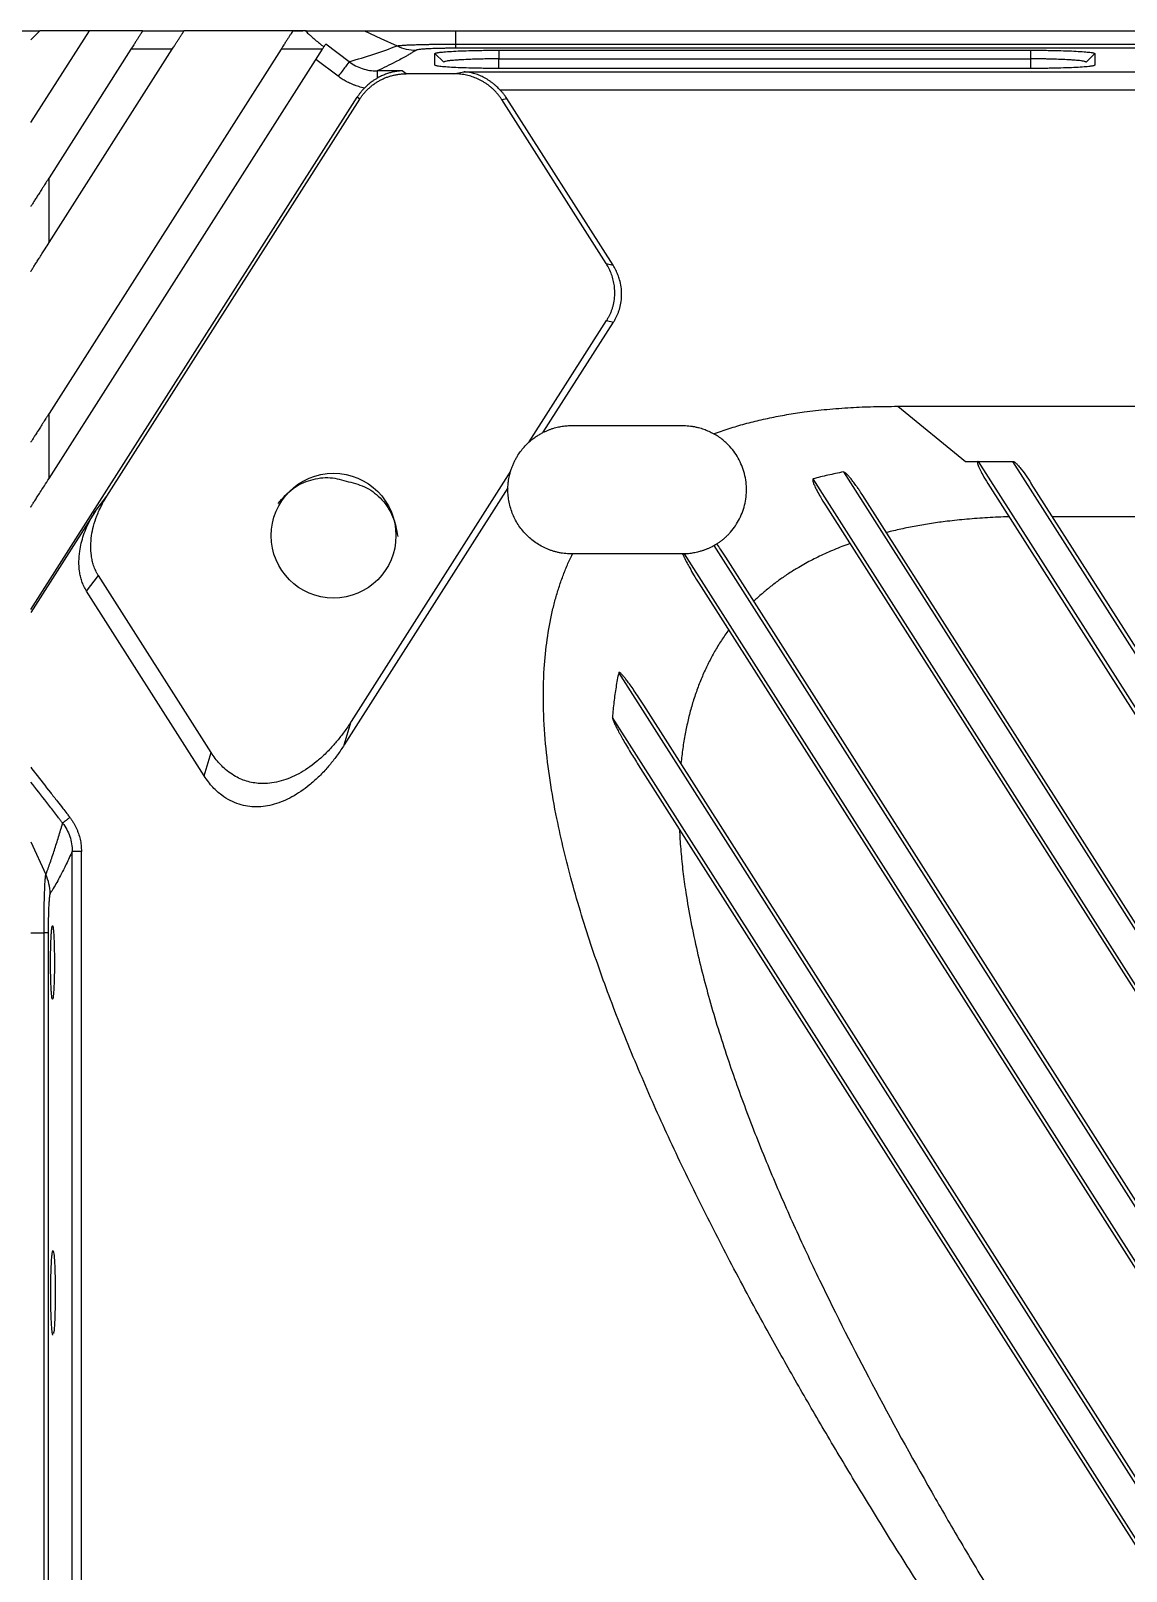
# Model space of a CAD drawing. Header units: millimetres. Extents: x 620 to 19791, y 2539 to 6969.
# Drawn here: x 17627 to 17686.6, y 5402.7 to 5486.6 of the extents above; entities that cross this region are included whole.
import ezdxf

# ---------------------------------------------------------------- set-up
doc = ezdxf.new("R2010")
doc.units = ezdxf.units.MM

# ---------------------------------------------------------------- blocks, each defined once
blk = doc.blocks.new('tgd')
at = {"color": 7, "linetype": 'Continuous', "lineweight": 25}
for p, q in [((18291.978, 5051.606), (18292.978, 5051.606)), ((18292.478, 5046.606), (18295.678, 5051.606)), ((18292.978, 5051.606), (18292.478, 5051.106)), ((18295.678, 5051.606), (18292.978, 5051.606)), ((18298.576, 5051.606), (18295.678, 5051.606)), ((18298.576, 5051.606), (18300.828, 5051.606)), ((18306.757, 5051.606), (18300.828, 5051.606)), ((18306.757, 5051.606), (18307.303, 5051.606)), ((18307.478, 5051.606), (18306.757, 5051.606)), ((18315.619, 5051.606), (18315.619, 5050.881)), ((18315.619, 5051.606), (18359.185, 5051.606)), ((18309.828, 5049.922), (18308.552, 5050.887)), ((18315.619, 5050.881), (18359.185, 5050.881)), ((18297.939, 5050.606), (18293.478, 5043.604)), ((18293.478, 5040.068), (18300.191, 5050.606)), ((18306.12, 5050.606), (18293.478, 5030.762)), ((18293.478, 5027.226), (18308.373, 5050.606)), ((18300.191, 5050.606), (18297.939, 5050.606)), ((18308.373, 5050.606), (18306.12, 5050.606)), ((18309.23, 5049.129), (18308.016, 5050.046)), ((18314.504, 5049.737), (18314.504, 5050.366)), ((18314.978, 5049.892), (18314.504, 5050.366)), ((18359.185, 5050.656), (18315.619, 5050.656)), ((18317.978, 5050.548), (18346.978, 5050.548)), ((18317.978, 5050.548), (18317.978, 5050.074)), ((18317.978, 5050.074), (18346.978, 5050.074)), ((18346.978, 5050.074), (18346.978, 5050.548)), ((18350.452, 5050.366), (18349.978, 5049.892)), ((18350.452, 5050.366), (18350.452, 5049.737)), ((18312.723, 5049.421), (18311.346, 5049.421)), ((18312.93, 5049.267), (18312.723, 5049.421)), ((18315.52, 5049.267), (18312.93, 5049.267)), ((18315.52, 5049.267), (18316.074, 5049.369)), ((18316.074, 5049.369), (18418.882, 5049.369)), ((18346.978, 5049.555), (18317.978, 5049.555)), ((18416.891, 5048.37), (18318.065, 5048.37)), ((18292.478, 5020.073), (18310.261, 5047.987)), ((18296.629, 5026.263), (18310.402, 5047.882)), ((18310.402, 5047.882), (18310.261, 5047.987)), ((18318.14, 5047.86), (18318.424, 5047.913)), ((18323.832, 5038.925), (18318.14, 5047.86)), ((18324.207, 5038.836), (18318.424, 5047.913)), ((18293.478, 5040.068), (18293.478, 5043.604)), ((18323.832, 5038.925), (18324.207, 5038.836)), ((18319.644, 5029.214), (18323.859, 5035.831)), ((18320.406, 5029.733), (18324.234, 5035.742)), ((18323.859, 5035.831), (18324.234, 5035.742)), ((18293.478, 5027.226), (18293.478, 5030.762)), ((18339.715, 5031.151), (18413.646, 5031.151)), ((18339.715, 5031.151), (18343.406, 5028.15)), ((18321.978, 5030.106), (18327.978, 5030.106)), ((18343.406, 5028.15), (18343.864, 5028.15)), ((18343.864, 5028.15), (18344.104, 5028.149)), ((18344.104, 5028.149), (18345.998, 5028.15)), ((18344.104, 5028.149), (18439.269, 4878.766)), ((18439.269, 4881.744), (18345.998, 5028.15)), ((18318.628, 5027.619), (18309.941, 5013.983)), ((18336.76, 5027.575), (18439.269, 4866.668)), ((18318.479, 5026.709), (18309.564, 5012.713)), ((18439.269, 4863.69), (18335.104, 5027.196)), ((18344.627, 5026.95), (18439.1, 4878.658)), ((18439.437, 4881.851), (18346.998, 5026.951)), ((18295.985, 5025.414), (18296.629, 5026.263)), ((18335.778, 5025.765), (18439.1, 4863.583)), ((18439.437, 4866.776), (18337.815, 5026.29)), ((18295.985, 5025.414), (18292.478, 5019.91)), ((18348.145, 5025.151), (18355.378, 5025.151)), ((18439.269, 4848.615), (18328.104, 5023.108)), ((18439.269, 4851.593), (18329.71, 5023.565)), ((18439.437, 4851.7), (18330.346, 5022.939)), ((18295.517, 5021.089), (18296.162, 5021.938)), ((18302.308, 5012.291), (18296.162, 5021.938)), ((18328.885, 5021.51), (18439.1, 4848.508)), ((18301.931, 5011.021), (18295.517, 5021.089)), ((18439.269, 4836.517), (18324.516, 5016.643)), ((18439.437, 4836.625), (18325.881, 5014.872)), ((18309.564, 5012.713), (18309.941, 5013.983)), ((18439.269, 4833.54), (18324.171, 5014.206)), ((18301.931, 5011.021), (18302.308, 5012.291)), ((18325.582, 5011.62), (18439.1, 4833.432)), ((18292.478, 5007.416), (18293.301, 5005.646)), ((18294.74, 4954.058), (18294.74, 5006.905)), ((18295.239, 4953.907), (18295.239, 5006.905)), ((18292.478, 5002.465), (18293.203, 5002.465)), ((18293.203, 4763.247), (18293.203, 5002.465)), ((18293.428, 5002.465), (18293.428, 4763.247))]:
    blk.add_line(p, q, dxfattribs=at)
at = {"color": 8, "linetype": 'Continuous', "lineweight": 25}
for p, q in [((18317.978, 5049.555), (18317.978, 5050.074)), ((18346.978, 5049.555), (18346.978, 5050.074))]:
    blk.add_line(p, q, dxfattribs=at)
at = {"color": 7, "linetype": 'Continuous', "lineweight": 25, "flags": 128}
blk.add_lwpolyline([(18310.667, 5051.606), (18311.552, 5051.194), (18312.437, 5050.782)], dxfattribs=at)
at = {"color": 7, "linetype": 'Continuous', "lineweight": 25}
blk.add_circle((18308.978, 5024.106), 3.4, dxfattribs=at)
for points, knots in [([(18298.576, 5051.606), (18298.575, 5051.605), (18298.574, 5051.603), (18298.567, 5051.589), (18298.556, 5051.568), (18298.54, 5051.541), (18298.512, 5051.496), (18298.46, 5051.419), (18298.381, 5051.301), (18298.29, 5051.157), (18298.194, 5051.004), (18298.075, 5050.821), (18297.99, 5050.687), (18297.939, 5050.606)], [0, 0, 0, 0, 0.055968, 0.110252, 0.162997, 0.214361, 0.264516, 0.366616, 0.489395, 0.60523, 0.723158, 0.83333, 1, 1, 1, 1]), ([(18300.191, 5050.606), (18300.214, 5050.641), (18300.256, 5050.708), (18300.316, 5050.801), (18300.366, 5050.88), (18300.408, 5050.944), (18300.467, 5051.037), (18300.542, 5051.157), (18300.634, 5051.301), (18300.712, 5051.419), (18300.771, 5051.505), (18300.805, 5051.562), (18300.825, 5051.599), (18300.827, 5051.603), (18300.828, 5051.606)], [0, 0, 0, 0, 0.073549, 0.138036, 0.193462, 0.239827, 0.277133, 0.39503, 0.510872, 0.633619, 0.735727, 0.819896, 0.907743, 1, 1, 1, 1]), ([(18306.757, 5051.606), (18306.756, 5051.605), (18306.756, 5051.603), (18306.749, 5051.589), (18306.737, 5051.568), (18306.721, 5051.541), (18306.693, 5051.496), (18306.641, 5051.419), (18306.562, 5051.301), (18306.471, 5051.157), (18306.375, 5051.004), (18306.256, 5050.821), (18306.171, 5050.687), (18306.12, 5050.606)], [0, 0, 0, 0, 0.055968, 0.110252, 0.162997, 0.214362, 0.264516, 0.366616, 0.489395, 0.605231, 0.723159, 0.83333, 1, 1, 1, 1]), ([(18307.478, 5051.605), (18307.475, 5051.605), (18307.469, 5051.604), (18307.47, 5051.594), (18307.48, 5051.578), (18307.506, 5051.546), (18307.562, 5051.487), (18307.668, 5051.388), (18307.81, 5051.262), (18307.994, 5051.106), (18308.21, 5050.926), (18308.371, 5050.797), (18308.453, 5050.731)], [0, 0, 0, 0, 0.0447892, 0.0890592, 0.1335575, 0.1790284, 0.2801063, 0.3894024, 0.5184814, 0.6586341, 0.825277, 1, 1, 1, 1]), ([(18307.478, 5051.606), (18307.741, 5051.606), (18308.269, 5051.606), (18309.146, 5051.606), (18309.948, 5051.606), (18310.481, 5051.606), (18310.667, 5051.606)], [0, 0, 0, 0, 0.247771, 0.497694, 0.825046, 1, 1, 1, 1]), ([(18310.667, 5051.606), (18310.678, 5051.606), (18310.7, 5051.606), (18310.746, 5051.606), (18310.801, 5051.606), (18310.866, 5051.606), (18310.941, 5051.606), (18311.026, 5051.606), (18311.121, 5051.606), (18311.328, 5051.606), (18311.7, 5051.606), (18312.321, 5051.606), (18313.046, 5051.606), (18313.722, 5051.606), (18314.29, 5051.606), (18314.726, 5051.606), (18315.17, 5051.606), (18315.469, 5051.606), (18315.619, 5051.606)], [0, 0, 0, 0, 0.0312815, 0.0624437, 0.0935521, 0.1246724, 0.1558705, 0.1872116, 0.2187601, 0.250579, 0.3758482, 0.500072, 0.6243563, 0.749592, 0.8123807, 0.8747032, 0.9370724, 1, 1, 1, 1]), ([(18308.453, 5050.731), (18308.469, 5050.757), (18308.503, 5050.81), (18308.535, 5050.861), (18308.551, 5050.887)], [0, 0, 0, 0, 0.492567, 1, 1, 1, 1]), ([(18312.437, 5050.782), (18312.446, 5050.784), (18312.462, 5050.789), (18312.5, 5050.795), (18312.55, 5050.801), (18312.612, 5050.808), (18312.687, 5050.814), (18312.775, 5050.82), (18312.877, 5050.827), (18312.993, 5050.833), (18313.122, 5050.839), (18313.265, 5050.844), (18313.421, 5050.85), (18313.591, 5050.855), (18313.774, 5050.86), (18313.969, 5050.865), (18314.177, 5050.869), (18314.395, 5050.872), (18314.624, 5050.875), (18314.863, 5050.878), (18315.109, 5050.879), (18315.362, 5050.88), (18315.533, 5050.881), (18315.619, 5050.881)], [0, 0, 0, 0, 0.039853, 0.08055, 0.122049, 0.164332, 0.207401, 0.251245, 0.29586, 0.341241, 0.387385, 0.434286, 0.481942, 0.530351, 0.579512, 0.629425, 0.680092, 0.731517, 0.783708, 0.836663, 0.890407, 0.944891, 1, 1, 1, 1]), ([(18309.828, 5049.922), (18309.809, 5049.897), (18309.655, 5049.693), (18309.373, 5049.319), (18309.23, 5049.129)], [0, 0, 0, 0, 0.5, 0.9907223, 0.9907223, 0.9907223, 0.9907223]), ([(18309.828, 5049.923), (18310.045, 5049.76), (18310.288, 5049.633), (18310.803, 5049.464), (18311.075, 5049.42), (18311.346, 5049.421)], [0, 0, 0, 0, 0.5, 0.5, 1, 1, 1, 1]), ([(18313.477, 5050.551), (18313.42, 5050.515), (18313.308, 5050.444), (18313.131, 5050.337), (18312.919, 5050.215), (18312.662, 5050.072), (18312.301, 5049.883), (18311.867, 5049.665), (18311.519, 5049.502), (18311.346, 5049.421)], [0, 0, 0, 0, 0.094784, 0.188832, 0.282144, 0.42077, 0.566811, 0.78421, 1, 1, 1, 1]), ([(18315.619, 5050.656), (18315.574, 5050.656), (18315.483, 5050.656), (18315.348, 5050.655), (18315.215, 5050.654), (18315.083, 5050.652), (18314.953, 5050.65), (18314.742, 5050.646), (18314.459, 5050.639), (18314.14, 5050.626), (18313.872, 5050.61), (18313.689, 5050.593), (18313.574, 5050.578), (18313.505, 5050.565), (18313.486, 5050.555), (18313.477, 5050.551)], [0, 0, 0, 0, 0.0422031, 0.0840711, 0.1257725, 0.1674782, 0.2093587, 0.2515826, 0.3767743, 0.5022703, 0.626909, 0.7518408, 0.8347633, 0.9170582, 1, 1, 1, 1]), ([(18314.504, 5050.366), (18314.505, 5050.369), (18314.507, 5050.376), (18314.523, 5050.386), (18314.55, 5050.396), (18314.587, 5050.406), (18314.635, 5050.415), (18314.693, 5050.425), (18314.821, 5050.443), (18315.065, 5050.467), (18315.504, 5050.495), (18316.041, 5050.518), (18316.552, 5050.532), (18316.982, 5050.54), (18317.309, 5050.545), (18317.642, 5050.547), (18317.866, 5050.548), (18317.978, 5050.548)], [0, 0, 0, 0, 0.035367, 0.070513, 0.105548, 0.140581, 0.175722, 0.21108, 0.246761, 0.374246, 0.499999, 0.625691, 0.753247, 0.815374, 0.876818, 0.938164, 1, 1, 1, 1]), ([(18317.978, 5050.074), (18317.935, 5050.074), (18317.812, 5050.075), (18317.619, 5050.075), (18317.412, 5050.074), (18317.152, 5050.071), (18316.829, 5050.062), (18316.392, 5050.047), (18316.03, 5050.033), (18315.755, 5050.016), (18315.542, 5050), (18315.37, 5049.985), (18315.236, 5049.97), (18315.123, 5049.952), (18315.033, 5049.931), (18314.985, 5049.909), (18314.98, 5049.897), (18314.978, 5049.892)], [0, 0, 0, 0, 0.027422, 0.078341, 0.122789, 0.160512, 0.248311, 0.33976, 0.470474, 0.53048, 0.587892, 0.68438, 0.731983, 0.781722, 0.87758, 0.950322, 1, 1, 1, 1]), ([(18346.978, 5050.548), (18347.042, 5050.548), (18347.17, 5050.548), (18347.362, 5050.547), (18347.551, 5050.546), (18347.739, 5050.544), (18347.925, 5050.541), (18348.109, 5050.538), (18348.446, 5050.531), (18348.915, 5050.518), (18349.451, 5050.495), (18349.89, 5050.467), (18350.157, 5050.44), (18350.311, 5050.418), (18350.392, 5050.401), (18350.443, 5050.383), (18350.449, 5050.372), (18350.452, 5050.366)], [0, 0, 0, 0, 0.035389, 0.07055, 0.105593, 0.140627, 0.175763, 0.211107, 0.246769, 0.374209, 0.499992, 0.625646, 0.753235, 0.815421, 0.876887, 0.938217, 1, 1, 1, 1]), ([(18349.978, 5049.892), (18349.977, 5049.896), (18349.975, 5049.903), (18349.959, 5049.913), (18349.935, 5049.924), (18349.885, 5049.94), (18349.807, 5049.956), (18349.686, 5049.974), (18349.553, 5049.989), (18349.38, 5050.002), (18349.177, 5050.018), (18348.887, 5050.035), (18348.488, 5050.049), (18348.071, 5050.065), (18347.723, 5050.072), (18347.471, 5050.075), (18347.222, 5050.075), (18347.059, 5050.074), (18346.978, 5050.074)], [0, 0, 0, 0, 0.036028, 0.072495, 0.109413, 0.146785, 0.230278, 0.280774, 0.345311, 0.409736, 0.477199, 0.548468, 0.664987, 0.785101, 0.840175, 0.896589, 0.948315, 1, 1, 1, 1]), ([(18310.663, 5048.489), (18310.612, 5048.5), (18310.509, 5048.522), (18310.356, 5048.563), (18310.205, 5048.611), (18310.057, 5048.666), (18309.878, 5048.741), (18309.672, 5048.842), (18309.444, 5048.975), (18309.301, 5049.078), (18309.23, 5049.129)], [0, 0, 0, 0, 0.099916, 0.199673, 0.299476, 0.399527, 0.50003, 0.667548, 0.833887, 1, 1, 1, 1]), ([(18310.402, 5047.882), (18310.434, 5047.93), (18310.498, 5048.028), (18310.606, 5048.167), (18310.722, 5048.302), (18310.848, 5048.43), (18310.983, 5048.552), (18311.126, 5048.667), (18311.277, 5048.773), (18311.436, 5048.871), (18311.603, 5048.96), (18311.777, 5049.039), (18311.957, 5049.107), (18312.143, 5049.164), (18312.334, 5049.209), (18312.53, 5049.242), (18312.729, 5049.263), (18312.863, 5049.265), (18312.93, 5049.267)], [0, 0, 0, 0, 0.057911, 0.116427, 0.175549, 0.235278, 0.295618, 0.356568, 0.418132, 0.480309, 0.543102, 0.606512, 0.67054, 0.735188, 0.800457, 0.866347, 0.932861, 1, 1, 1, 1]), ([(18312.723, 5049.421), (18312.67, 5049.419), (18312.569, 5049.414), (18312.425, 5049.397), (18312.295, 5049.376), (18312.177, 5049.351), (18312.074, 5049.325), (18311.932, 5049.284), (18311.753, 5049.221), (18311.541, 5049.128), (18311.409, 5049.055), (18311.346, 5049.02)], [0, 0, 0, 0, 0.112482, 0.215498, 0.309048, 0.393135, 0.467762, 0.532933, 0.702481, 0.858101, 1, 1, 1, 1]), ([(18311.346, 5049.421), (18311.346, 5049.413), (18311.346, 5049.373), (18311.346, 5049.235), (18311.346, 5049.137), (18311.346, 5049.02)], [0, 0, 0, 0, 0.5, 0.5, 1, 1, 1, 1]), ([(18317.978, 5049.555), (18317.914, 5049.555), (18317.786, 5049.555), (18317.594, 5049.556), (18317.405, 5049.557), (18317.217, 5049.559), (18317.031, 5049.562), (18316.847, 5049.565), (18316.51, 5049.572), (18316.041, 5049.584), (18315.505, 5049.608), (18315.066, 5049.636), (18314.799, 5049.662), (18314.645, 5049.685), (18314.564, 5049.702), (18314.513, 5049.72), (18314.507, 5049.731), (18314.504, 5049.737)], [0, 0, 0, 0, 0.035364, 0.070508, 0.10554, 0.140571, 0.175709, 0.211065, 0.246743, 0.374209, 0.49997, 0.625636, 0.753235, 0.815426, 0.876893, 0.938222, 1, 1, 1, 1]), ([(18318.14, 5047.86), (18318.109, 5047.907), (18318.047, 5048.002), (18317.944, 5048.135), (18317.835, 5048.263), (18317.718, 5048.384), (18317.595, 5048.498), (18317.465, 5048.605), (18317.328, 5048.705), (18317.183, 5048.799), (18316.992, 5048.91), (18316.75, 5049.026), (18316.454, 5049.134), (18316.15, 5049.21), (18315.837, 5049.258), (18315.626, 5049.264), (18315.52, 5049.267)], [0, 0, 0, 0, 0.054765, 0.109086, 0.163137, 0.217099, 0.271151, 0.325472, 0.380238, 0.435622, 0.49179, 0.594189, 0.695187, 0.795804, 0.897071, 1, 1, 1, 1]), ([(18318.065, 5048.37), (18318.034, 5048.402), (18317.971, 5048.466), (18317.872, 5048.56), (18317.767, 5048.654), (18317.655, 5048.747), (18317.535, 5048.838), (18317.408, 5048.925), (18317.274, 5049.008), (18317.102, 5049.103), (18316.881, 5049.204), (18316.632, 5049.286), (18316.36, 5049.348), (18316.179, 5049.361), (18316.074, 5049.369)], [0, 0, 0, 0, 0.052526, 0.107201, 0.16419, 0.223637, 0.285667, 0.350393, 0.417914, 0.488315, 0.607343, 0.742282, 0.848748, 1, 1, 1, 1]), ([(18350.452, 5049.737), (18350.451, 5049.734), (18350.449, 5049.727), (18350.433, 5049.717), (18350.406, 5049.707), (18350.369, 5049.697), (18350.321, 5049.688), (18350.263, 5049.678), (18350.135, 5049.66), (18349.89, 5049.636), (18349.452, 5049.608), (18348.915, 5049.584), (18348.404, 5049.57), (18347.973, 5049.562), (18347.646, 5049.558), (18347.314, 5049.555), (18347.09, 5049.555), (18346.978, 5049.555)], [0, 0, 0, 0, 0.035354, 0.07049, 0.105517, 0.140544, 0.175682, 0.211039, 0.246722, 0.37424, 0.500005, 0.625682, 0.753271, 0.815424, 0.876874, 0.938203, 1, 1, 1, 1]), ([(18310.663, 5048.489), (18310.626, 5048.45), (18310.551, 5048.373), (18310.448, 5048.249), (18310.35, 5048.121), (18310.291, 5048.032), (18310.261, 5047.987)], [0, 0, 0, 0, 0.250243, 0.50032, 0.750237, 1, 1, 1, 1]), ([(18311.346, 5049.02), (18311.298, 5048.991), (18311.208, 5048.937), (18311.087, 5048.853), (18310.957, 5048.755), (18310.815, 5048.637), (18310.713, 5048.537), (18310.663, 5048.489)], [0, 0, 0, 0, 0.201328, 0.374361, 0.519294, 0.769955, 1, 1, 1, 1]), ([(18318.424, 5047.913), (18318.398, 5047.953), (18318.345, 5048.033), (18318.258, 5048.149), (18318.165, 5048.262), (18318.098, 5048.334), (18318.065, 5048.37)], [0, 0, 0, 0, 0.246384, 0.495154, 0.746347, 1, 1, 1, 1]), ([(18293.478, 5043.604), (18293.446, 5043.555), (18293.387, 5043.462), (18293.305, 5043.333), (18293.235, 5043.222), (18293.177, 5043.13), (18293.089, 5042.991), (18292.974, 5042.811), (18292.833, 5042.591), (18292.707, 5042.398), (18292.614, 5042.251), (18292.555, 5042.15), (18292.516, 5042.084), (18292.485, 5042.042), (18292.48, 5042.037), (18292.478, 5042.034)], [0, 0, 0, 0, 0.076408, 0.143264, 0.200569, 0.248324, 0.286531, 0.419799, 0.534069, 0.651314, 0.759619, 0.819962, 0.870152, 0.932977, 1, 1, 1, 1]), ([(18292.478, 5038.498), (18292.479, 5038.499), (18292.48, 5038.5), (18292.489, 5038.511), (18292.502, 5038.529), (18292.523, 5038.56), (18292.555, 5038.614), (18292.614, 5038.714), (18292.707, 5038.862), (18292.833, 5039.055), (18292.974, 5039.275), (18293.119, 5039.502), (18293.288, 5039.771), (18293.407, 5039.956), (18293.478, 5040.068)], [0, 0, 0, 0, 0.034267, 0.067135, 0.098949, 0.13009, 0.180259, 0.240606, 0.34888, 0.466121, 0.580357, 0.713621, 0.826984, 1, 1, 1, 1]), ([(18323.859, 5035.831), (18323.89, 5035.881), (18323.951, 5035.979), (18324.03, 5036.132), (18324.099, 5036.287), (18324.159, 5036.444), (18324.229, 5036.673), (18324.289, 5036.985), (18324.308, 5037.355), (18324.285, 5037.704), (18324.227, 5038.025), (18324.132, 5038.336), (18324.003, 5038.639), (18323.89, 5038.829), (18323.832, 5038.925)], [0, 0, 0, 0, 0.053507, 0.106096, 0.15795, 0.209259, 0.260221, 0.377884, 0.499202, 0.599454, 0.69839, 0.797284, 0.89741, 1, 1, 1, 1]), ([(18324.234, 5035.742), (18324.264, 5035.79), (18324.323, 5035.887), (18324.401, 5036.038), (18324.469, 5036.19), (18324.526, 5036.343), (18324.596, 5036.566), (18324.658, 5036.87), (18324.685, 5037.258), (18324.657, 5037.654), (18324.582, 5038.007), (18324.478, 5038.312), (18324.361, 5038.579), (18324.259, 5038.749), (18324.207, 5038.836)], [0, 0, 0, 0, 0.052578, 0.104316, 0.155234, 0.205355, 0.254702, 0.369805, 0.488557, 0.611311, 0.733363, 0.818242, 0.907098, 1, 1, 1, 1]), ([(18293.478, 5030.762), (18293.446, 5030.713), (18293.387, 5030.62), (18293.305, 5030.491), (18293.235, 5030.38), (18293.177, 5030.288), (18293.089, 5030.149), (18292.974, 5029.969), (18292.833, 5029.749), (18292.707, 5029.556), (18292.614, 5029.409), (18292.555, 5029.308), (18292.516, 5029.242), (18292.485, 5029.2), (18292.48, 5029.195), (18292.478, 5029.192)], [0, 0, 0, 0, 0.076408, 0.143264, 0.200569, 0.248324, 0.286531, 0.419799, 0.534069, 0.651314, 0.759619, 0.819962, 0.870152, 0.932977, 1, 1, 1, 1]), ([(18329.693, 5029.657), (18329.831, 5029.706), (18330.109, 5029.805), (18330.532, 5029.943), (18330.961, 5030.074), (18331.396, 5030.197), (18331.838, 5030.313), (18332.287, 5030.42), (18332.742, 5030.521), (18333.204, 5030.613), (18333.672, 5030.698), (18334.147, 5030.775), (18334.876, 5030.88), (18335.879, 5030.994), (18337.136, 5031.088), (18338.422, 5031.142), (18339.276, 5031.148), (18339.715, 5031.151)], [0, 0, 0, 0, 0.04327, 0.086907, 0.130931, 0.175359, 0.220209, 0.2655, 0.311249, 0.357472, 0.404186, 0.451405, 0.499145, 0.621038, 0.748619, 0.870491, 1, 1, 1, 1]), ([(18320.406, 5029.733), (18320.455, 5029.757), (18320.553, 5029.804), (18320.703, 5029.867), (18320.856, 5029.923), (18321.012, 5029.971), (18321.205, 5030.022), (18321.436, 5030.067), (18321.706, 5030.1), (18321.887, 5030.104), (18321.978, 5030.106)], [0, 0, 0, 0, 0.1001719, 0.2000442, 0.2998342, 0.39976, 0.5000388, 0.6667868, 0.8331036, 1, 1, 1, 1]), ([(18327.978, 5030.106), (18328.038, 5030.105), (18328.157, 5030.103), (18328.336, 5030.089), (18328.513, 5030.066), (18328.69, 5030.034), (18328.903, 5029.984), (18329.151, 5029.908), (18329.429, 5029.797), (18329.605, 5029.704), (18329.693, 5029.657)], [0, 0, 0, 0, 0.100224, 0.200078, 0.299824, 0.399726, 0.500047, 0.666835, 0.833078, 1, 1, 1, 1]), ([(18318.628, 5027.619), (18318.647, 5027.68), (18318.686, 5027.801), (18318.757, 5027.979), (18318.837, 5028.153), (18318.926, 5028.323), (18319.046, 5028.524), (18319.206, 5028.75), (18319.412, 5028.995), (18319.566, 5029.141), (18319.644, 5029.214)], [0, 0, 0, 0, 0.100266, 0.200104, 0.299814, 0.399697, 0.500054, 0.666873, 0.833055, 1, 1, 1, 1]), ([(18319.644, 5029.214), (18319.676, 5029.242), (18319.742, 5029.3), (18319.841, 5029.379), (18319.94, 5029.453), (18320.067, 5029.541), (18320.224, 5029.638), (18320.343, 5029.7), (18320.406, 5029.733)], [0, 0, 0, 0, 0.119479, 0.242202, 0.368583, 0.499004, 0.73498, 1, 1, 1, 1]), ([(18329.862, 5023.656), (18329.912, 5023.689), (18330.01, 5023.754), (18330.152, 5023.861), (18330.287, 5023.973), (18330.417, 5024.093), (18330.601, 5024.281), (18330.824, 5024.553), (18331.059, 5024.927), (18331.248, 5025.331), (18331.432, 5025.909), (18331.517, 5026.681), (18331.399, 5027.451), (18331.187, 5028.028), (18330.977, 5028.429), (18330.719, 5028.797), (18330.452, 5029.091), (18330.192, 5029.322), (18329.952, 5029.503), (18329.779, 5029.605), (18329.693, 5029.657)], [0, 0, 0, 0, 0.024583, 0.049003, 0.073323, 0.097606, 0.121918, 0.182464, 0.2431, 0.305082, 0.366934, 0.494968, 0.624567, 0.687999, 0.751357, 0.813033, 0.874944, 0.916563, 0.958146, 1, 1, 1, 1]), ([(18344.104, 5028.149), (18344.096, 5028.147), (18344.083, 5028.142), (18344.069, 5028.125), (18344.066, 5028.103), (18344.066, 5028.055), (18344.087, 5027.976), (18344.129, 5027.861), (18344.213, 5027.67), (18344.375, 5027.36), (18344.533, 5027.104), (18344.627, 5026.95)], [0, 0, 0, 0, 0.016917, 0.031214, 0.045063, 0.064106, 0.139024, 0.224551, 0.335473, 0.600567, 1, 1, 1, 1]), ([(18345.998, 5028.15), (18346.005, 5028.149), (18346.019, 5028.147), (18346.043, 5028.137), (18346.069, 5028.121), (18346.099, 5028.099), (18346.133, 5028.071), (18346.178, 5028.031), (18346.234, 5027.975), (18346.301, 5027.901), (18346.456, 5027.722), (18346.698, 5027.409), (18346.894, 5027.11), (18346.998, 5026.951)], [0, 0, 0, 0, 0.01237, 0.028021, 0.047451, 0.070919, 0.098571, 0.130494, 0.185573, 0.248711, 0.319995, 0.636654, 1, 1, 1, 1]), ([(18305.952, 5025.864), (18306.209, 5026.157), (18306.702, 5026.719), (18307.719, 5027.185), (18308.784, 5027.336), (18309.458, 5027.14), (18309.788, 5027.043)], [0, 0, 0, 0, 0.268629, 0.515707, 0.762429, 1, 1, 1, 1]), ([(18318.479, 5026.709), (18318.481, 5026.757), (18318.485, 5026.849), (18318.497, 5026.99), (18318.516, 5027.135), (18318.543, 5027.288), (18318.579, 5027.45), (18318.612, 5027.563), (18318.628, 5027.619)], [0, 0, 0, 0, 0.179765, 0.346667, 0.501047, 0.673859, 0.839861, 1, 1, 1, 1]), ([(18336.76, 5027.575), (18336.618, 5027.547), (18336.336, 5027.491), (18335.919, 5027.399), (18335.508, 5027.302), (18335.238, 5027.231), (18335.104, 5027.196)], [0, 0, 0, 0, 0.255059, 0.506695, 0.754983, 1, 1, 1, 1]), ([(18337.815, 5026.29), (18337.761, 5026.373), (18337.667, 5026.519), (18337.541, 5026.703), (18337.417, 5026.878), (18337.289, 5027.051), (18337.149, 5027.228), (18337.045, 5027.344), (18336.974, 5027.424), (18336.922, 5027.478), (18336.849, 5027.53), (18336.792, 5027.559), (18336.76, 5027.575)], [0, 0, 0, 0, 0.17727, 0.310571, 0.399904, 0.560232, 0.695305, 0.803603, 0.839023, 0.886091, 0.936552, 1, 1, 1, 1]), ([(18292.478, 5025.656), (18292.478, 5025.657), (18292.479, 5025.658), (18292.487, 5025.671), (18292.5, 5025.69), (18292.517, 5025.718), (18292.553, 5025.774), (18292.621, 5025.882), (18292.734, 5026.058), (18292.877, 5026.283), (18293.042, 5026.541), (18293.245, 5026.862), (18293.391, 5027.091), (18293.478, 5027.226)], [0, 0, 0, 0, 0.030657, 0.061815, 0.093828, 0.127026, 0.161703, 0.258192, 0.371333, 0.496055, 0.644878, 0.790466, 1, 1, 1, 1]), ([(18309.788, 5027.043), (18310.127, 5026.954), (18310.809, 5026.775), (18311.651, 5026.09), (18312.277, 5025.17), (18312.41, 5024.437), (18312.478, 5024.064)], [0, 0, 0, 0, 0.241489, 0.486465, 0.738116, 1, 1, 1, 1]), ([(18321.989, 5023.106), (18321.929, 5023.107), (18321.811, 5023.108), (18321.633, 5023.122), (18321.458, 5023.143), (18321.285, 5023.174), (18321.114, 5023.213), (18320.945, 5023.26), (18320.777, 5023.317), (18320.451, 5023.445), (18319.986, 5023.698), (18319.45, 5024.152), (18319.012, 5024.702), (18318.747, 5025.226), (18318.599, 5025.67), (18318.523, 5026.011), (18318.479, 5026.358), (18318.479, 5026.591), (18318.479, 5026.709)], [0, 0, 0, 0, 0.031946, 0.063607, 0.095061, 0.126386, 0.157664, 0.188975, 0.220398, 0.252014, 0.376591, 0.501216, 0.625704, 0.750422, 0.813205, 0.875307, 0.937361, 1, 1, 1, 1]), ([(18335.104, 5027.196), (18335.099, 5027.188), (18335.089, 5027.174), (18335.083, 5027.15), (18335.085, 5027.124), (18335.089, 5027.09), (18335.101, 5027.042), (18335.123, 5026.975), (18335.155, 5026.893), (18335.221, 5026.742), (18335.336, 5026.514), (18335.528, 5026.168), (18335.685, 5025.915), (18335.778, 5025.765)], [0, 0, 0, 0, 0.017238, 0.031802, 0.045254, 0.064758, 0.097079, 0.136863, 0.195671, 0.261965, 0.443812, 0.672535, 1, 1, 1, 1]), ([(18296.162, 5021.938), (18296.136, 5021.981), (18296.083, 5022.066), (18296.016, 5022.2), (18295.955, 5022.337), (18295.89, 5022.515), (18295.826, 5022.742), (18295.763, 5023.095), (18295.737, 5023.553), (18295.781, 5024.091), (18295.895, 5024.642), (18296.046, 5025.108), (18296.219, 5025.519), (18296.398, 5025.883), (18296.549, 5026.131), (18296.629, 5026.263)], [0, 0, 0, 0, 0.032713, 0.065464, 0.09831, 0.131309, 0.18972, 0.25259, 0.365747, 0.489593, 0.605836, 0.734325, 0.809811, 0.898366, 1, 1, 1, 1]), ([(18295.517, 5021.089), (18295.491, 5021.132), (18295.438, 5021.218), (18295.37, 5021.351), (18295.309, 5021.489), (18295.243, 5021.667), (18295.18, 5021.894), (18295.118, 5022.25), (18295.093, 5022.707), (18295.135, 5023.217), (18295.227, 5023.693), (18295.353, 5024.13), (18295.521, 5024.564), (18295.73, 5024.996), (18295.899, 5025.273), (18295.985, 5025.414)], [0, 0, 0, 0, 0.0329932, 0.0657961, 0.0985296, 0.1313159, 0.1901957, 0.2526078, 0.3681449, 0.4895308, 0.5869421, 0.6859197, 0.7872669, 0.8917324, 1, 1, 1, 1]), ([(18345.786, 5025.132), (18345.589, 5025.125), (18345.198, 5025.112), (18344.618, 5025.083), (18344.051, 5025.046), (18343.495, 5025.001), (18342.952, 5024.948), (18342.306, 5024.875), (18341.56, 5024.773), (18340.72, 5024.631), (18339.9, 5024.469), (18339.364, 5024.339), (18339.099, 5024.275)], [0, 0, 0, 0, 0.087666, 0.173589, 0.257788, 0.34028, 0.421087, 0.50023, 0.629018, 0.755162, 0.878781, 1, 1, 1, 1]), ([(18341.047, 4966.685), (18340.739, 4967.171), (18340.126, 4968.136), (18339.223, 4969.58), (18338.339, 4971.009), (18337.477, 4972.423), (18336.634, 4973.821), (18335.813, 4975.205), (18335.011, 4976.573), (18334.231, 4977.926), (18333.47, 4979.264), (18332.313, 4981.333), (18330.818, 4984.091), (18329.01, 4987.602), (18327.333, 4991.073), (18325.748, 4994.611), (18324.32, 4998.101), (18323.03, 5001.658), (18321.954, 5005.157), (18321.212, 5008.228), (18320.762, 5010.738), (18320.507, 5012.798), (18320.39, 5014.827), (18320.426, 5016.73), (18320.594, 5018.435), (18320.822, 5019.688), (18321.056, 5020.622), (18321.249, 5021.268), (18321.468, 5021.897), (18321.712, 5022.511), (18321.897, 5022.908), (18321.989, 5023.106)], [0, 0, 0, 0, 0.0281268, 0.0558675, 0.083223, 0.1101943, 0.1367821, 0.1629874, 0.1888113, 0.2142547, 0.2393188, 0.2640046, 0.33008, 0.3925822, 0.4569819, 0.5184057, 0.5819469, 0.6411849, 0.7032438, 0.7607171, 0.79542, 0.8277858, 0.8620839, 0.8946234, 0.9207063, 0.9456908, 0.9567912, 0.9677505, 0.9785903, 0.9893326, 1, 1, 1, 1]), ([(18327.992, 5023.106), (18327.694, 5023.106), (18327.063, 5023.106), (18326.062, 5023.106), (18324.83, 5023.106), (18323.461, 5023.106), (18322.46, 5023.106), (18321.989, 5023.106)], [0, 0, 0, 0, 0.148764, 0.315345, 0.499744, 0.764431, 1, 1, 1, 1]), ([(18327.993, 5023.106), (18327.997, 5023.098), (18328.002, 5023.087), (18328.009, 5023.076), (18328.011, 5023.072), (18328.015, 5023.066), (18328.02, 5023.06), (18328.024, 5023.053), (18328.026, 5023.049), (18328.03, 5023.044), (18328.036, 5023.033), (18328.047, 5023.011), (18328.058, 5022.977), (18328.123, 5022.84), (18328.228, 5022.626), (18328.404, 5022.307), (18328.616, 5021.94), (18328.788, 5021.665), (18328.885, 5021.51)], [0, 0, 0, 0, 0.0152175, 0.0190741, 0.020998, 0.0229155, 0.030467, 0.0341319, 0.0359265, 0.0376923, 0.0444137, 0.0562937, 0.078056, 0.1037206, 0.3045759, 0.4684347, 0.7002383, 1, 1, 1, 1]), ([(18329.71, 5023.565), (18329.661, 5023.537), (18329.563, 5023.483), (18329.41, 5023.411), (18329.255, 5023.346), (18329.097, 5023.288), (18328.9, 5023.227), (18328.663, 5023.17), (18328.385, 5023.125), (18328.198, 5023.114), (18328.104, 5023.108)], [0, 0, 0, 0, 0.10019, 0.200056, 0.299831, 0.399749, 0.500042, 0.666803, 0.833095, 1, 1, 1, 1]), ([(18329.862, 5023.656), (18329.856, 5023.652), (18329.844, 5023.645), (18329.82, 5023.63), (18329.793, 5023.613), (18329.765, 5023.596), (18329.738, 5023.58), (18329.719, 5023.57), (18329.71, 5023.565)], [0, 0, 0, 0, 0.193434, 0.376156, 0.548169, 0.709476, 0.860083, 1, 1, 1, 1]), ([(18330.346, 5022.939), (18330.254, 5023.081), (18330.097, 5023.324), (18329.931, 5023.559), (18329.862, 5023.656)], [0, 0, 0, 0, 0.587301, 1, 1, 1, 1]), ([(18337.112, 5023.671), (18336.968, 5023.618), (18336.683, 5023.513), (18336.263, 5023.343), (18335.854, 5023.167), (18335.456, 5022.982), (18335.068, 5022.789), (18334.691, 5022.588), (18334.264, 5022.345), (18333.792, 5022.053), (18333.281, 5021.703), (18332.792, 5021.333), (18332.322, 5020.946), (18332.027, 5020.67), (18331.879, 5020.532)], [0, 0, 0, 0, 0.074802, 0.148429, 0.220926, 0.292342, 0.362727, 0.432134, 0.500619, 0.60245, 0.703089, 0.802749, 0.901645, 1, 1, 1, 1]), ([(18330.506, 5018.966), (18330.438, 5018.871), (18330.302, 5018.682), (18330.107, 5018.391), (18329.92, 5018.095), (18329.741, 5017.793), (18329.57, 5017.485), (18329.408, 5017.172), (18329.253, 5016.853), (18329.106, 5016.528), (18328.967, 5016.197), (18328.836, 5015.861), (18328.671, 5015.401), (18328.484, 5014.807), (18328.291, 5014.07), (18328.13, 5013.304), (18327.997, 5012.51), (18327.936, 5011.97), (18327.905, 5011.695)], [0, 0, 0, 0, 0.044718, 0.089457, 0.134253, 0.17914, 0.224155, 0.269331, 0.314703, 0.360306, 0.406172, 0.452335, 0.498827, 0.593777, 0.691149, 0.791172, 0.894058, 1, 1, 1, 1]), ([(18324.516, 5016.643), (18324.489, 5016.513), (18324.436, 5016.252), (18324.367, 5015.855), (18324.306, 5015.452), (18324.252, 5015.043), (18324.207, 5014.627), (18324.183, 5014.347), (18324.171, 5014.206)], [0, 0, 0, 0, 0.161473, 0.324918, 0.490415, 0.658045, 0.827882, 1, 1, 1, 1]), ([(18325.881, 5014.872), (18325.787, 5015.019), (18325.612, 5015.29), (18325.364, 5015.656), (18325.155, 5015.953), (18324.988, 5016.18), (18324.855, 5016.351), (18324.756, 5016.469), (18324.682, 5016.552), (18324.632, 5016.601), (18324.597, 5016.63), (18324.575, 5016.649), (18324.556, 5016.659), (18324.534, 5016.656), (18324.522, 5016.648), (18324.516, 5016.643)], [0, 0, 0, 0, 0.230026, 0.424715, 0.584075, 0.708126, 0.796556, 0.869812, 0.911898, 0.942851, 0.962508, 0.972036, 0.981659, 0.989826, 1, 1, 1, 1]), ([(18309.941, 5013.983), (18309.877, 5013.885), (18309.753, 5013.693), (18309.559, 5013.419), (18309.367, 5013.163), (18309.177, 5012.926), (18308.9, 5012.601), (18308.529, 5012.211), (18307.912, 5011.66), (18307.132, 5011.122), (18306.297, 5010.767), (18305.635, 5010.622), (18305.058, 5010.577), (18304.405, 5010.654), (18303.808, 5010.88), (18303.351, 5011.158), (18303.034, 5011.411), (18302.761, 5011.685), (18302.523, 5011.97), (18302.381, 5012.182), (18302.308, 5012.291)], [0, 0, 0, 0, 0.036696, 0.071781, 0.105261, 0.13714, 0.167426, 0.238953, 0.306259, 0.426836, 0.534944, 0.58862, 0.639182, 0.715988, 0.792965, 0.837683, 0.883516, 0.920021, 0.958792, 1, 1, 1, 1]), ([(18324.171, 5014.206), (18324.171, 5014.197), (18324.172, 5014.174), (18324.182, 5014.134), (18324.198, 5014.083), (18324.221, 5014.022), (18324.252, 5013.949), (18324.289, 5013.865), (18324.334, 5013.771), (18324.386, 5013.665), (18324.445, 5013.549), (18324.513, 5013.422), (18324.613, 5013.237), (18324.753, 5012.988), (18324.945, 5012.656), (18325.221, 5012.194), (18325.441, 5011.844), (18325.582, 5011.62)], [0, 0, 0, 0, 0.009636, 0.023334, 0.041271, 0.063526, 0.090136, 0.121124, 0.156505, 0.196289, 0.240481, 0.289088, 0.342111, 0.453728, 0.579804, 0.731703, 1, 1, 1, 1]), ([(18309.564, 5012.713), (18309.503, 5012.619), (18309.382, 5012.434), (18309.194, 5012.165), (18309.004, 5011.909), (18308.81, 5011.664), (18308.532, 5011.337), (18308.156, 5010.943), (18307.539, 5010.396), (18306.756, 5009.854), (18305.775, 5009.436), (18304.785, 5009.275), (18303.96, 5009.402), (18303.336, 5009.662), (18302.94, 5009.913), (18302.633, 5010.165), (18302.391, 5010.406), (18302.152, 5010.69), (18302.006, 5010.909), (18301.931, 5011.021)], [0, 0, 0, 0, 0.035181, 0.06949, 0.102958, 0.135615, 0.167497, 0.237811, 0.306398, 0.426306, 0.535135, 0.638829, 0.737184, 0.792914, 0.85017, 0.883735, 0.9175, 0.957411, 1, 1, 1, 1]), ([(18292.476, 5011.484), (18292.565, 5011.37), (18292.922, 5010.915), (18293.408, 5010.297), (18293.903, 5009.665), (18294.203, 5009.283), (18294.415, 5009.008), (18294.544, 5008.845), (18294.598, 5008.77), (18294.612, 5008.751)], [0, 0, 0, 0, 0.125587, 0.4999926, 0.6799791, 0.8199719, 0.9199712, 0.9799782, 1, 1, 1, 1]), ([(18294.217, 5008.446), (18294.215, 5008.449), (18294.21, 5008.455), (18294.201, 5008.466), (18294.185, 5008.487), (18294.154, 5008.528), (18294.09, 5008.609), (18293.964, 5008.772), (18293.711, 5009.099), (18293.204, 5009.751), (18292.769, 5010.31), (18292.478, 5010.682)], [0, 0, 0, 0, 0.003906, 0.007812, 0.015625, 0.03125, 0.0625, 0.125, 0.25, 0.499999, 1, 1, 1, 1]), ([(18293.301, 5005.646), (18293.312, 5005.671), (18293.332, 5005.72), (18293.371, 5005.823), (18293.439, 5006.01), (18293.576, 5006.393), (18293.769, 5006.969), (18293.96, 5007.57), (18294.08, 5007.971), (18294.135, 5008.158), (18294.159, 5008.237), (18294.177, 5008.3), (18294.192, 5008.346), (18294.204, 5008.396), (18294.213, 5008.429), (18294.217, 5008.446)], [0, 0, 0, 0, 0.031231, 0.062466, 0.124947, 0.249927, 0.499933, 0.749964, 0.874979, 0.906402, 0.937487, 0.953153, 0.968741, 0.98437, 1, 1, 1, 1]), ([(18294.612, 5008.751), (18294.567, 5008.717), (18294.52, 5008.68), (18294.428, 5008.609), (18294.383, 5008.575), (18294.308, 5008.516), (18294.278, 5008.493), (18294.234, 5008.459), (18294.222, 5008.45), (18294.217, 5008.446)], [0, 0, 0, 0, 0.25, 0.25, 0.5, 0.5, 0.75, 0.75, 1, 1, 1, 1]), ([(18294.217, 5008.446), (18294.386, 5008.227), (18294.518, 5007.981), (18294.695, 5007.457), (18294.74, 5007.181), (18294.74, 5006.905)], [0, 0, 0, 0, 0.5, 0.5, 1, 1, 1, 1]), ([(18294.612, 5008.751), (18294.644, 5008.708), (18294.71, 5008.621), (18294.798, 5008.483), (18294.879, 5008.341), (18294.953, 5008.192), (18295.02, 5008.039), (18295.097, 5007.83), (18295.173, 5007.563), (18295.229, 5007.236), (18295.236, 5007.015), (18295.239, 5006.905)], [0, 0, 0, 0, 0.082116, 0.164352, 0.246968, 0.33022, 0.414359, 0.499626, 0.666608, 0.83272, 1, 1, 1, 1]), ([(18327.823, 5008.102), (18327.832, 5007.925), (18327.851, 5007.568), (18327.891, 5007.031), (18327.94, 5006.488), (18327.999, 5005.941), (18328.067, 5005.388), (18328.192, 5004.498), (18328.404, 5003.249), (18328.835, 5001.179), (18329.51, 4998.564), (18330.466, 4995.516), (18331.569, 4992.451), (18332.756, 4989.488), (18334.06, 4986.504), (18335.866, 4982.647), (18338.343, 4977.769), (18340.96, 4973.035), (18343.166, 4969.237), (18344.839, 4966.442), (18346.595, 4963.58), (18347.81, 4961.66), (18348.427, 4960.685)], [0, 0, 0, 0, 0.010214, 0.020538, 0.030977, 0.041532, 0.052206, 0.063002, 0.093188, 0.125078, 0.184557, 0.248396, 0.308695, 0.371827, 0.431927, 0.495911, 0.616733, 0.746415, 0.806904, 0.869326, 0.933688, 1, 1, 1, 1]), ([(18294.74, 5006.905), (18294.685, 5006.786), (18294.577, 5006.551), (18294.415, 5006.215), (18294.256, 5005.895), (18294.084, 5005.558), (18293.901, 5005.219), (18293.712, 5004.888), (18293.591, 5004.698), (18293.533, 5004.607)], [0, 0, 0, 0, 0.135998, 0.269847, 0.401548, 0.531104, 0.699449, 0.855745, 1, 1, 1, 1]), ([(18295.239, 5006.905), (18295.113, 5006.905), (18294.987, 5006.905), (18294.803, 5006.905), (18294.746, 5006.905), (18294.74, 5006.905)], [0, 0, 0, 0, 0.5, 0.5, 1, 1, 1, 1]), ([(18293.203, 5002.465), (18293.203, 5002.517), (18293.203, 5002.621), (18293.204, 5002.777), (18293.204, 5002.932), (18293.206, 5003.103), (18293.208, 5003.341), (18293.21, 5003.61), (18293.213, 5003.887), (18293.22, 5004.213), (18293.23, 5004.481), (18293.238, 5004.768), (18293.244, 5004.962), (18293.253, 5005.159), (18293.262, 5005.293), (18293.27, 5005.408), (18293.279, 5005.506), (18293.29, 5005.595), (18293.297, 5005.629), (18293.301, 5005.646)], [0, 0, 0, 0, 0.033411, 0.066869, 0.100343, 0.13381, 0.178292, 0.25666, 0.314504, 0.372587, 0.496076, 0.529, 0.622776, 0.681149, 0.745677, 0.794419, 0.853056, 0.921642, 1, 1, 1, 1]), ([(18293.533, 5004.607), (18293.531, 5004.603), (18293.526, 5004.595), (18293.519, 5004.573), (18293.512, 5004.544), (18293.506, 5004.506), (18293.499, 5004.46), (18293.488, 5004.371), (18293.474, 5004.212), (18293.458, 5003.944), (18293.445, 5003.625), (18293.436, 5003.302), (18293.431, 5003.002), (18293.428, 5002.735), (18293.428, 5002.555), (18293.428, 5002.465)], [0, 0, 0, 0, 0.041612, 0.08292, 0.124081, 0.165256, 0.206602, 0.248277, 0.373047, 0.49785, 0.62318, 0.748539, 0.832611, 0.915974, 1, 1, 1, 1]), ([(18293.664, 4998.856), (18293.662, 4998.857), (18293.657, 4998.858), (18293.65, 4998.871), (18293.643, 4998.893), (18293.637, 4998.922), (18293.63, 4998.961), (18293.62, 4999.039), (18293.605, 4999.183), (18293.59, 4999.431), (18293.576, 4999.733), (18293.567, 5000.079), (18293.561, 5000.455), (18293.559, 5000.847), (18293.561, 5001.24), (18293.566, 5001.617), (18293.576, 5001.967), (18293.589, 5002.272), (18293.605, 5002.524), (18293.621, 5002.692), (18293.637, 5002.792), (18293.65, 5002.846), (18293.659, 5002.852), (18293.664, 5002.856)], [0, 0, 0, 0, 0.021346, 0.04241, 0.063283, 0.084057, 0.104826, 0.125687, 0.188, 0.250088, 0.311855, 0.37391, 0.43641, 0.498756, 0.56095, 0.623521, 0.685882, 0.747997, 0.810632, 0.873704, 0.915461, 0.957304, 1, 1, 1, 1]), ([(18293.664, 5002.856), (18293.666, 5002.855), (18293.671, 5002.853), (18293.678, 5002.84), (18293.685, 5002.819), (18293.691, 5002.789), (18293.698, 5002.751), (18293.709, 5002.673), (18293.723, 5002.528), (18293.739, 5002.28), (18293.752, 5001.979), (18293.761, 5001.632), (18293.767, 5001.256), (18293.77, 5000.864), (18293.768, 5000.472), (18293.762, 5000.094), (18293.752, 4999.745), (18293.739, 4999.44), (18293.723, 4999.188), (18293.707, 4999.02), (18293.692, 4998.919), (18293.678, 4998.865), (18293.669, 4998.859), (18293.664, 4998.856)], [0, 0, 0, 0, 0.021346, 0.04241, 0.063283, 0.084056, 0.104826, 0.125687, 0.188, 0.250088, 0.311855, 0.37391, 0.43641, 0.498756, 0.56095, 0.623521, 0.685882, 0.747997, 0.810632, 0.873704, 0.915461, 0.957304, 1, 1, 1, 1]), ([(18293.691, 4980.556), (18293.688, 4980.557), (18293.683, 4980.559), (18293.675, 4980.574), (18293.667, 4980.598), (18293.66, 4980.633), (18293.652, 4980.677), (18293.64, 4980.766), (18293.624, 4980.932), (18293.605, 4981.218), (18293.59, 4981.565), (18293.579, 4981.963), (18293.572, 4982.395), (18293.57, 4982.846), (18293.572, 4983.298), (18293.579, 4983.731), (18293.59, 4984.133), (18293.605, 4984.484), (18293.623, 4984.774), (18293.642, 4984.966), (18293.659, 4985.082), (18293.675, 4985.144), (18293.686, 4985.152), (18293.691, 4985.155)], [0, 0, 0, 0, 0.021245, 0.042243, 0.063084, 0.083861, 0.104667, 0.125596, 0.188211, 0.250208, 0.311749, 0.373875, 0.436451, 0.498749, 0.560974, 0.623545, 0.685901, 0.747871, 0.810407, 0.873806, 0.915692, 0.957504, 1, 1, 1, 1]), ([(18293.691, 4985.155), (18293.707, 4985.12), (18293.738, 4985.051), (18293.778, 4984.522), (18293.805, 4983.765), (18293.815, 4982.866), (18293.806, 4981.961), (18293.779, 4981.205), (18293.746, 4980.734), (18293.723, 4980.67), (18293.715, 4980.649)], [0, 0, 0, 0, 0.134323, 0.267824, 0.400296, 0.534058, 0.667737, 0.800909, 0.935813, 1, 1, 1, 1])]:
    blk.add_open_spline(points, degree=3, knots=knots, dxfattribs=at)
for points in [[(18309.828, 5049.922), (18310.713, 5050.179), (18311.652, 5050.483), (18312.437, 5050.782)], [(18312.437, 5050.782), (18312.756, 5050.635), (18313.118, 5050.552), (18313.477, 5050.551)], [(18315.619, 5050.881), (18315.619, 5050.75), (18315.619, 5050.672), (18315.619, 5050.656)], [(18308.373, 5050.606), (18308.399, 5050.648), (18308.426, 5050.69), (18308.453, 5050.731)], [(18328.104, 5023.108), (18328.066, 5023.107), (18328.028, 5023.106), (18327.993, 5023.106)], [(18293.533, 5004.607), (18293.531, 5004.966), (18293.449, 5005.328), (18293.301, 5005.646)], [(18293.428, 5002.465), (18293.411, 5002.465), (18293.334, 5002.465), (18293.203, 5002.465)]]:
    blk.add_open_spline(points, degree=3, dxfattribs=at)
blk = doc.blocks.new('*U206')
blk.add_blockref('tgd', (-18292.478, -4886.103))
blk = doc.blocks.new('*U207')
at = {"color": 0, "linetype": 'ByBlock', "lineweight": -2, "transparency": 16777216}
blk.add_blockref('*U206', (0, 1350), dxfattribs=at)

msp = doc.modelspace()

# ---------------------------------------------------------------- block references
msp.add_blockref('*U207', (17626.96016, 3971.06063))

doc.saveas('drawing.dxf')
